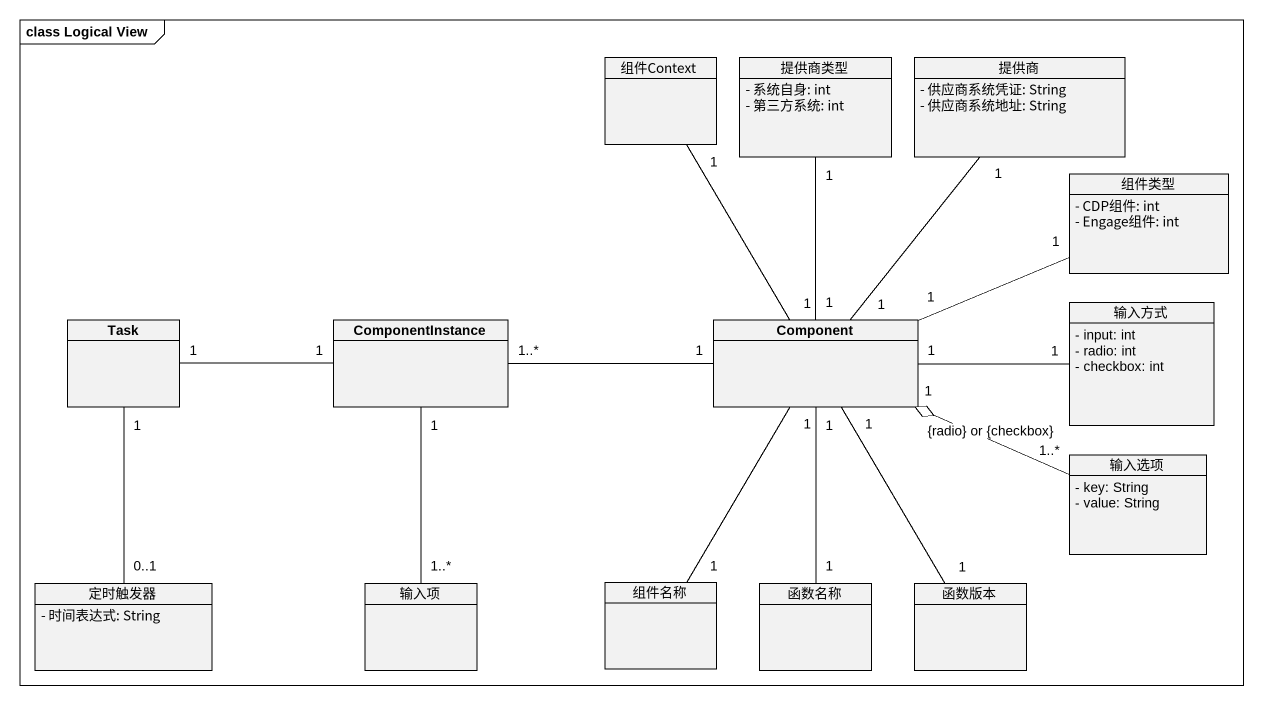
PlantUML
@startuml
mainframe class Logical View
hide circle
hide empty members
skinparam classAttributeIconSize 0
class 组件Context
class 提供商类型 {
  - 系统自身: int
  - 第三方系统: int
}
class 提供商 {
  - 供应商系统凭证: String
  - 供应商系统地址: String
}
class 组件类型 {
  - CDP组件: int
  - Engage组件: int
}
class Task
class ComponentInstance
class "Component" as Component_
class 输入方式 {
  - input: int
  - radio: int
  - checkbox: int
}
class 输入选项 {
  - key: String
  - value: String
}
class 组件名称
class 定时触发器 {
  - 时间表达式: String
}
class 输入项
class 函数名称
class 函数版本
Task "1" -- "0..1" 定时触发器
ComponentInstance "1" -left- "1" Task
ComponentInstance "1..*" -right- "1" Component_
ComponentInstance "1" -- "1..*" 输入项
Component_ "1" -up- "1" 组件Context
Component_ "1" -up- "1" 提供商类型
Component_ "1" -up- "1" 提供商
Component_ "1" -right- "1" 组件类型
Component_ "1" -right- "1" 输入方式
Component_ "1" -- "1" 组件名称
Component_ "1" -- "1" 函数名称
Component_ "1" -- "1" 函数版本
输入选项 "1..*" -left-o "1" Component_ : {radio} or {checkbox}
@enduml
